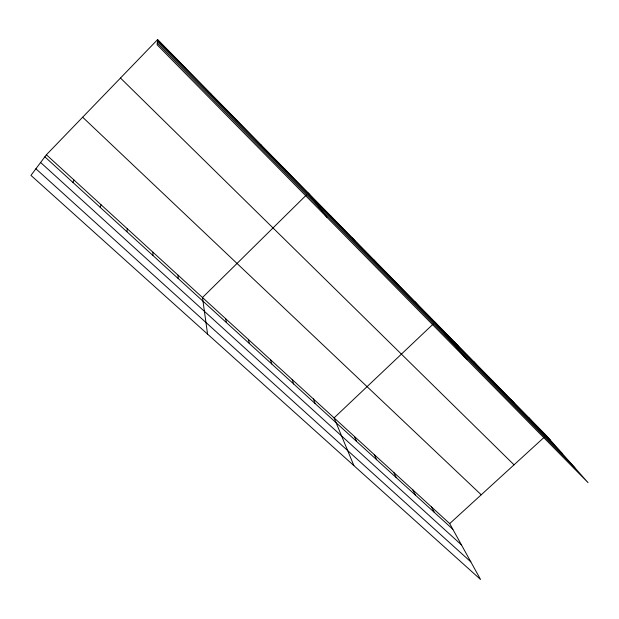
<?xml version="1.0" encoding="UTF-8"?>
<svg xmlns="http://www.w3.org/2000/svg" width="619" height="619" viewBox="0 0 619 619"><rect width="100%" height="100%" fill="white"/><g stroke="black" fill="none" stroke-linecap="round" stroke-linejoin="round"><path stroke-width="0.93" d="M152.885 255.438L152.986 252.258M157.644 39.546L157.133 44.785L588.05 482.634L546.206 435.436L157.644 39.546L46.394 154.773L30.95 175.386L480.537 579.454L449.696 523.597L46.394 154.773M126.887 231.707L127.328 228.782M100.232 207.38L101.021 204.734M72.903 182.427L74.056 180.067M306.297 195.101L202.49 297.522L207.566 334.121M433.068 324.147L334.09 417.871L353.898 465.635M449.696 523.597L544.101 437.354M35.894 168.786L470.827 561.874M40.606 162.495L461.426 544.844M44.862 156.824L452.829 529.276M82.66 117.215L481.226 494.79M120.481 78.04L514.041 464.823M157.296 43.106L574.865 467.763M157.59 40.065L550.453 440.225M157.45 41.504L562.106 453.371M528.649 417.546L532.742 422.189M510.721 399.286L514.66 403.766M492.415 380.631L496.19 384.956M473.721 361.581L477.311 365.728M454.617 342.114L458.029 346.083M435.087 322.228L467.036 359.678M415.132 301.894L418.158 305.469M394.736 281.111L397.545 284.477M373.868 259.848L376.46 262.998M352.528 238.106L354.88 241.023M330.693 215.853L332.805 218.53M308.339 193.089L326.855 217.238M284.763 169.064L286.334 171.2M260.599 144.444L261.883 146.293M235.824 119.204L236.798 120.744M431.412 506.876L434.383 512.431M210.429 93.322L211.079 94.545M412.757 489.815L415.542 495.231M393.707 472.39L396.307 477.675M374.255 454.601L376.662 459.739M354.385 436.434L356.598 441.417M313.353 398.907L315.133 403.565M184.377 66.782L184.686 67.657M292.153 379.524L293.7 384.004M270.488 359.709L271.795 364.003M248.335 339.444L249.387 343.545M225.672 318.723L226.461 322.615M178.032 275.161L178.241 278.596"/></g></svg>
